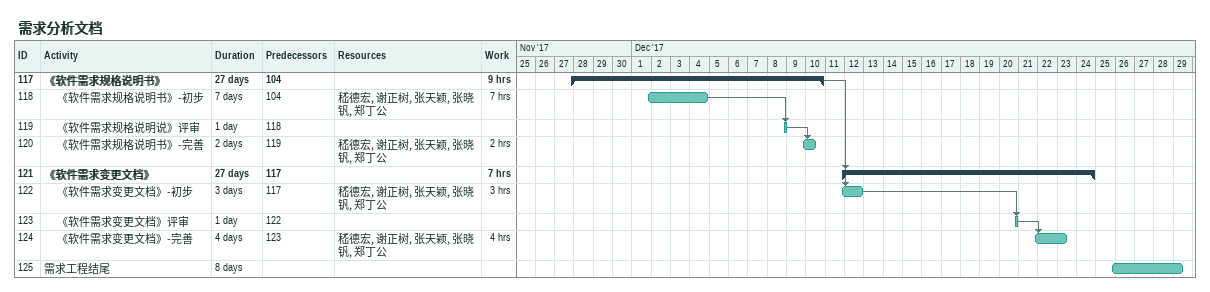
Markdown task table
需求分析文档

| ID | Level | Task | Duration | Start | Finish | Predecessors | Resources | Work (h) |
|---|---|---|---|---|---|---|---|---|
| 117 | 1 | **《软件需求规格说明书》** | 27d | 2017-11-27 | 2017-12-10 | 104 |  | 9 |
| 118 | 2 | 《软件需求规格说明书》-初步 | 7d | 2017-12-01 | 2017-12-04 | 104 | 嵇德宏, 谢正树, 张天颖, 张晓钒, 郑丁公 | 7 |
| 119 | 2 | 《软件需求规格说明说》评审 | 1d | 2017-12-08 | 2017-12-08 | 118 |  |  |
| 120 | 2 | 《软件需求规格说明书》-完善 | 2d | 2017-12-09 | 2017-12-10 | 119 | 嵇德宏, 谢正树, 张天颖, 张晓钒, 郑丁公 | 2 |
| 121 | 1 | **《软件需求变更文档》** | 27d | 2017-12-11 | 2017-12-24 | 117 |  | 7 |
| 122 | 2 | 《软件需求变更文档》-初步 | 3d | 2017-12-11 | 2017-12-12 | 117 | 嵇德宏, 谢正树, 张天颖, 张晓钒, 郑丁公 | 3 |
| 123 | 2 | 《软件需求变更文档》评审 | 1d | 2017-12-20 | 2017-12-20 | 122 |  |  |
| 124 | 2 | 《软件需求变更文档》-完善 | 4d | 2017-12-21 | 2017-12-23 | 123 | 嵇德宏, 谢正树, 张天颖, 张晓钒, 郑丁公 | 4 |
| 125 | 1 | 需求工程结尾 | 8d | 2017-12-25 | 2017-12-29 |  |  |  |
